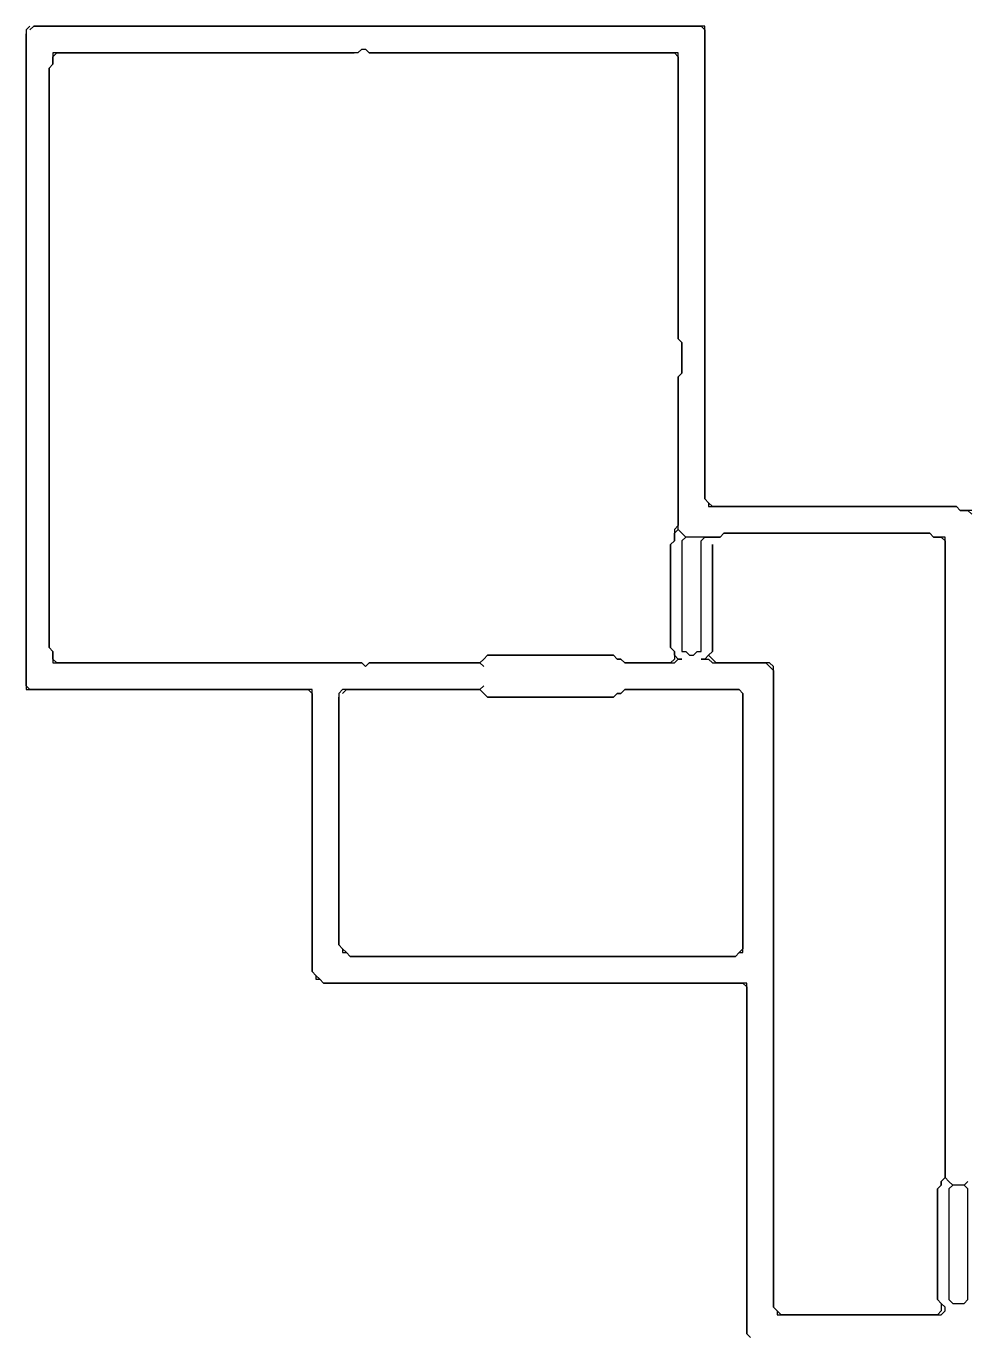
# Model space of a CAD drawing. Header units: metres. Extents: x 39 to 1548, y -1178 to -131.
# Drawn here: x 200 to 447.5, y -474.3 to -131 of the extents above; entities that cross this region are included whole.
import ezdxf

# ---------------------------------------------------------------- set-up
doc = ezdxf.new("R2010")
doc.units = ezdxf.units.M

msp = doc.modelspace()

# ---------------------------------------------------------------- linework, layer by layer
for points in [[(201, -131), (200, -132), (200, -133), (200, -134), (200, -135), (200, -136), (200, -137), (200, -138), (200, -139), (200, -140), (200, -141), (200, -142), (200, -143), (200, -144), (200, -145), (200, -146), (200, -147), (200, -148), (200, -149), (200, -150), (200, -151), (200, -152), (200, -153), (200, -154), (200, -155), (200, -156), (200, -157), (200, -158), (200, -159), (200, -160), (200, -161), (200, -162), (200, -163), (200, -164), (200, -165), (200, -166), (200, -167), (200, -168), (200, -169), (200, -170), (200, -171), (200, -172), (200, -173), (200, -174), (200, -175), (200, -176), (200, -177), (200, -178), (200, -179), (200, -180), (200, -181), (200, -182), (200, -183), (200, -184), (200, -185), (200, -186), (200, -187), (200, -188), (200, -189), (200, -190), (200, -191), (200, -192), (200, -193), (200, -194), (200, -195), (200, -196), (200, -197), (200, -198), (200, -199), (200, -200), (200, -201), (200, -202), (200, -203), (200, -204), (200, -205), (200, -206), (200, -207), (200, -208), (200, -209), (200, -210), (200, -211), (200, -212), (200, -213), (200, -214), (200, -215), (200, -216), (200, -217), (200, -218), (200, -219), (200, -220), (200, -221), (200, -222), (200, -223), (200, -224), (200, -225), (200, -226), (200, -227), (200, -228), (200, -229), (200, -230), (200, -231), (200, -232), (200, -233), (200, -234), (200, -235), (200, -236), (200, -237), (200, -238), (200, -239), (200, -240), (200, -241), (200, -242), (200, -243), (200, -244), (200, -245), (200, -246), (200, -247), (200, -248), (200, -249), (200, -250), (200, -251), (200, -252), (200, -253), (200, -254), (200, -255), (200, -256), (200, -257), (200, -258), (200, -259), (200, -260), (200, -261), (200, -262), (200, -263), (200, -264), (200, -265), (200, -266), (200, -267), (200, -268), (200, -269), (200, -270), (200, -271), (200, -272), (200, -273), (200, -274), (200, -275), (200, -276), (200, -277), (200, -278), (200, -279), (200, -280), (200, -281), (200, -282), (200, -283), (200, -284), (200, -285), (200, -286), (200, -287), (200, -288), (200, -289), (200, -290), (200, -291), (200, -292), (200, -293), (200, -294), (200, -295), (200, -296), (200, -297), (200, -298), (200, -299), (200, -300), (200, -301), (200, -302), (200, -303), (200, -304), (200, -305), (201, -305), (202, -305), (203, -305), (204, -305), (205, -305), (206, -305), (207, -305), (208, -305), (209, -305), (210, -305), (211, -305), (212, -305), (213, -305), (214, -305), (215, -305), (216, -305), (217, -305), (218, -305), (219, -305), (220, -305), (221, -305), (222, -305), (223, -305), (224, -305), (225, -305), (226, -305), (227, -305), (228, -305), (229, -305), (230, -305), (231, -305), (232, -305), (233, -305), (234, -305), (235, -305), (236, -305), (237, -305), (238, -305), (239, -305), (240, -305), (241, -305), (242, -305), (243, -305), (244, -305), (245, -305), (246, -305), (247, -305), (248, -305), (249, -305), (250, -305), (251, -305), (252, -305), (253, -305), (254, -305), (255, -305), (256, -305), (257, -305), (258, -305), (259, -305), (260, -305), (261, -305), (262, -305), (263, -305), (264, -305), (265, -305), (266, -305), (267, -305), (268, -305), (269, -305), (270, -305), (271, -305), (272, -305), (273, -305), (274, -305), (275, -306), (275, -307), (275, -308), (275, -309), (275, -310), (275, -311), (275, -312), (275, -313), (275, -314), (275, -315), (275, -316), (275, -317), (275, -318), (275, -319), (275, -320), (275, -321), (275, -322), (275, -323), (275, -324), (275, -325), (275, -326), (275, -327), (275, -328), (275, -329), (275, -330), (275, -331), (275, -332), (275, -333), (275, -334), (275, -335), (275, -336), (275, -337), (275, -338), (275, -339), (275, -340), (275, -341), (275, -342), (275, -343), (275, -344), (275, -345), (275, -346), (275, -347), (275, -348), (275, -349), (275, -350), (275, -351), (275, -352), (275, -353), (275, -354), (275, -355), (275, -356), (275, -357), (275, -358), (275, -359), (275, -360), (275, -361), (275, -362), (275, -363), (275, -364), (275, -365), (275, -366), (275, -367), (275, -368), (275, -369), (275, -370), (275, -371), (275, -372), (275, -373), (275, -374), (275, -375), (275, -376), (275, -377), (275, -378), (275, -379), (276, -380), (276, -381), (277, -381), (278, -382), (279, -382), (280, -382), (281, -382), (282, -382), (283, -382), (284, -382), (285, -382), (286, -382), (287, -382), (288, -382), (289, -382), (290, -382), (291, -382), (292, -382), (293, -382), (294, -382), (295, -382), (296, -382), (297, -382), (298, -382), (299, -382), (300, -382), (301, -382), (302, -382), (303, -382), (304, -382), (305, -382), (306, -382), (307, -382), (308, -382), (309, -382), (310, -382), (311, -382), (312, -382), (313, -382), (314, -382), (315, -382), (316, -382), (317, -382), (318, -382), (319, -382), (320, -382), (321, -382), (322, -382), (323, -382), (324, -382), (325, -382), (326, -382), (327, -382), (328, -382), (329, -382), (330, -382), (331, -382), (332, -382), (333, -382), (334, -382), (335, -382), (336, -382), (337, -382), (338, -382), (339, -382), (340, -382), (341, -382), (342, -382), (343, -382), (344, -382), (345, -382), (346, -382), (347, -382), (348, -382), (349, -382), (350, -382), (351, -382), (352, -382), (353, -382), (354, -382), (355, -382), (356, -382), (357, -382), (358, -382), (359, -382), (360, -382), (361, -382), (362, -382), (363, -382), (364, -382), (365, -382), (366, -382), (367, -382), (368, -382), (369, -382), (370, -382), (371, -382), (372, -382), (373, -382), (374, -382), (375, -382), (376, -382), (377, -382), (378, -382), (379, -382), (380, -382), (381, -382), (382, -382), (383, -382), (384, -382), (385, -382), (386, -382), (387, -382), (388, -382), (389, -383), (389, -384), (389, -385), (389, -386), (389, -387), (389, -388), (389, -389), (389, -390), (389, -391), (389, -392), (389, -393), (389, -394), (389, -395), (389, -396), (389, -397), (389, -398), (389, -399), (389, -400), (389, -401), (389, -402), (389, -403), (389, -404), (389, -405), (389, -406), (389, -407), (389, -408), (389, -409), (389, -410), (389, -411), (389, -412), (389, -413), (389, -414), (389, -415), (389, -416), (389, -417), (389, -418), (389, -419), (389, -420), (389, -421), (389, -422), (389, -423), (389, -424), (389, -425), (389, -426), (389, -427), (389, -428), (389, -429), (389, -430), (389, -431), (389, -432), (389, -433), (389, -434), (389, -435), (389, -436), (389, -437), (389, -438), (389, -439), (389, -440), (389, -441), (389, -442), (389, -443), (389, -444), (389, -445), (389, -446), (389, -447), (389, -448), (389, -449), (389, -450), (389, -451), (389, -452), (389, -453), (389, -454), (389, -455), (389, -456), (389, -457), (389, -458), (389, -459), (389, -460), (389, -461), (389, -462), (389, -463), (389, -464), (389, -465), (389, -466), (389, -467), (389, -468), (389, -469), (389, -470), (389, -471), (389, -472), (389, -473), (389, -474), (390, -475)], [(390, -475), (389, -474), (389, -473), (389, -472), (389, -471), (389, -470), (389, -469), (389, -468), (389, -467), (389, -466), (389, -465), (389, -464), (389, -463), (389, -462), (389, -461), (389, -460), (389, -459), (389, -458), (389, -457), (389, -456), (389, -455), (389, -454), (389, -453), (389, -452), (389, -451), (389, -450), (389, -449), (389, -448), (389, -447), (389, -446), (389, -445), (389, -444), (389, -443), (389, -442), (389, -441), (389, -440), (389, -439), (389, -438), (389, -437), (389, -436), (389, -435), (389, -434), (389, -433), (389, -432), (389, -431), (389, -430), (389, -429), (389, -428), (389, -427), (389, -426), (389, -425), (389, -424), (389, -423), (389, -422), (389, -421), (389, -420), (389, -419), (389, -418), (389, -417), (389, -416), (389, -415), (389, -414), (389, -413), (389, -412), (389, -411), (389, -410), (389, -409), (389, -408), (389, -407), (389, -406), (389, -405), (389, -404), (389, -403), (389, -402), (389, -401), (389, -400), (389, -399), (389, -398), (389, -397), (389, -396), (389, -395), (389, -394), (389, -393), (389, -392), (389, -391), (389, -390), (389, -389), (389, -388), (389, -387), (389, -386), (389, -385), (389, -384), (389, -383), (389, -382), (388, -382), (387, -382), (386, -382), (385, -382), (384, -382), (383, -382), (382, -382), (381, -382), (380, -382), (379, -382), (378, -382), (377, -382), (376, -382), (375, -382), (374, -382), (373, -382), (372, -382), (371, -382), (370, -382), (369, -382), (368, -382), (367, -382), (366, -382), (365, -382), (364, -382), (363, -382), (362, -382), (361, -382), (360, -382), (359, -382), (358, -382), (357, -382), (356, -382), (355, -382), (354, -382), (353, -382), (352, -382), (351, -382), (350, -382), (349, -382), (348, -382), (347, -382), (346, -382), (345, -382), (344, -382), (343, -382), (342, -382), (341, -382), (340, -382), (339, -382), (338, -382), (337, -382), (336, -382), (335, -382), (334, -382), (333, -382), (332, -382), (331, -382), (330, -382), (329, -382), (328, -382), (327, -382), (326, -382), (325, -382), (324, -382), (323, -382), (322, -382), (321, -382), (320, -382), (319, -382), (318, -382), (317, -382), (316, -382), (315, -382), (314, -382), (313, -382), (312, -382), (311, -382), (310, -382), (309, -382), (308, -382), (307, -382), (306, -382), (305, -382), (304, -382), (303, -382), (302, -382), (301, -382), (300, -382), (299, -382), (298, -382), (297, -382), (296, -382), (295, -382), (294, -382), (293, -382), (292, -382), (291, -382), (290, -382), (289, -382), (288, -382), (287, -382), (286, -382), (285, -382), (284, -382), (283, -382), (282, -382), (281, -382), (280, -382), (279, -382), (278, -382), (277, -381), (276, -380), (275, -379), (275, -378), (275, -377), (275, -376), (275, -375), (275, -374), (275, -373), (275, -372), (275, -371), (275, -370), (275, -369), (275, -368), (275, -367), (275, -366), (275, -365), (275, -364), (275, -363), (275, -362), (275, -361), (275, -360), (275, -359), (275, -358), (275, -357), (275, -356), (275, -355), (275, -354), (275, -353), (275, -352), (275, -351), (275, -350), (275, -349), (275, -348), (275, -347), (275, -346), (275, -345), (275, -344), (275, -343), (275, -342), (275, -341), (275, -340), (275, -339), (275, -338), (275, -337), (275, -336), (275, -335), (275, -334), (275, -333), (275, -332), (275, -331), (275, -330), (275, -329), (275, -328), (275, -327), (275, -326), (275, -325), (275, -324), (275, -323), (275, -322), (275, -321), (275, -320), (275, -319), (275, -318), (275, -317), (275, -316), (275, -315), (275, -314), (275, -313), (275, -312), (275, -311), (275, -310), (275, -309), (275, -308), (275, -307), (275, -306), (275, -305), (274, -305), (273, -305), (272, -305), (271, -305), (270, -305), (269, -305), (268, -305), (267, -305), (266, -305), (265, -305), (264, -305), (263, -305), (262, -305), (261, -305), (260, -305), (259, -305), (258, -305), (257, -305), (256, -305), (255, -305), (254, -305), (253, -305), (252, -305), (251, -305), (250, -305), (249, -305), (248, -305), (247, -305), (246, -305), (245, -305), (244, -305), (243, -305), (242, -305), (241, -305), (240, -305), (239, -305), (238, -305), (237, -305), (236, -305), (235, -305), (234, -305), (233, -305), (232, -305), (231, -305), (230, -305), (229, -305), (228, -305), (227, -305), (226, -305), (225, -305), (224, -305), (223, -305), (222, -305), (221, -305), (220, -305), (219, -305), (218, -305), (217, -305), (216, -305), (215, -305), (214, -305), (213, -305), (212, -305), (211, -305), (210, -305), (209, -305), (208, -305), (207, -305), (206, -305), (205, -305), (204, -305), (203, -305), (202, -305), (201, -305), (200, -304), (200, -303), (200, -302), (200, -301), (200, -300), (200, -299), (200, -298), (200, -297), (200, -296), (200, -295), (200, -294), (200, -293), (200, -292), (200, -291), (200, -290), (200, -289), (200, -288), (200, -287), (200, -286), (200, -285), (200, -284), (200, -283), (200, -282), (200, -281), (200, -280), (200, -279), (200, -278), (200, -277), (200, -276), (200, -275), (200, -274), (200, -273), (200, -272), (200, -271), (200, -270), (200, -269), (200, -268), (200, -267), (200, -266), (200, -265), (200, -264), (200, -263), (200, -262), (200, -261), (200, -260), (200, -259), (200, -258), (200, -257), (200, -256), (200, -255), (200, -254), (200, -253), (200, -252), (200, -251), (200, -250), (200, -249), (200, -248), (200, -247), (200, -246), (200, -245), (200, -244), (200, -243), (200, -242), (200, -241), (200, -240), (200, -239), (200, -238), (200, -237), (200, -236), (200, -235), (200, -234), (200, -233), (200, -232), (200, -231), (200, -230), (200, -229), (200, -228), (200, -227), (200, -226), (200, -225), (200, -224), (200, -223), (200, -222), (200, -221), (200, -220), (200, -219), (200, -218), (200, -217), (200, -216), (200, -215), (200, -214), (200, -213), (200, -212), (200, -211), (200, -210), (200, -209), (200, -208), (200, -207), (200, -206), (200, -205), (200, -204), (200, -203), (200, -202), (200, -201), (200, -200), (200, -199), (200, -198), (200, -197), (200, -196), (200, -195), (200, -194), (200, -193), (200, -192), (200, -191), (200, -190), (200, -189), (200, -188), (200, -187), (200, -186), (200, -185), (200, -184), (200, -183), (200, -182), (200, -181), (200, -180), (200, -179), (200, -178), (200, -177), (200, -176), (200, -175), (200, -174), (200, -173), (200, -172), (200, -171), (200, -170), (200, -169), (200, -168), (200, -167), (200, -166), (200, -165), (200, -164), (200, -163), (200, -162), (200, -161), (200, -160), (200, -159), (200, -158), (200, -157), (200, -156), (200, -155), (200, -154), (200, -153), (200, -152), (200, -151), (200, -150), (200, -149), (200, -148), (200, -147), (200, -146), (200, -145), (200, -144), (200, -143), (200, -142), (200, -141), (200, -140), (200, -139), (200, -138), (200, -137), (200, -136), (200, -135), (200, -134), (200, -133)], [(201, -132), (202, -131), (203, -131), (204, -131), (205, -131), (206, -131), (207, -131), (208, -131), (209, -131), (210, -131), (211, -131), (212, -131), (213, -131), (214, -131), (215, -131), (216, -131), (217, -131), (218, -131), (219, -131), (220, -131), (221, -131), (222, -131), (223, -131), (224, -131), (225, -131), (226, -131), (227, -131), (228, -131), (229, -131), (230, -131), (231, -131), (232, -131), (233, -131), (234, -131), (235, -131), (236, -131), (237, -131), (238, -131), (239, -131), (240, -131), (241, -131), (242, -131), (243, -131), (244, -131), (245, -131), (246, -131), (247, -131), (248, -131), (249, -131), (250, -131), (251, -131), (252, -131), (253, -131), (254, -131), (255, -131), (256, -131), (257, -131), (258, -131), (259, -131), (260, -131), (261, -131), (262, -131), (263, -131), (264, -131), (265, -131), (266, -131), (267, -131), (268, -131), (269, -131), (270, -131), (271, -131), (272, -131), (273, -131), (274, -131), (275, -131), (276, -131), (277, -131), (278, -131), (279, -131), (280, -131), (281, -131), (282, -131), (283, -131), (284, -131), (285, -131), (286, -131), (287, -131), (288, -131), (289, -131), (290, -131), (291, -131), (292, -131), (293, -131), (294, -131), (295, -131), (296, -131), (297, -131), (298, -131), (299, -131), (300, -131), (301, -131), (302, -131), (303, -131), (304, -131), (305, -131), (306, -131), (307, -131), (308, -131), (309, -131), (310, -131), (311, -131), (312, -131), (313, -131), (314, -131), (315, -131), (316, -131), (317, -131), (318, -131), (319, -131), (320, -131), (321, -131), (322, -131), (323, -131), (324, -131), (325, -131), (326, -131), (327, -131), (328, -131), (329, -131), (330, -131), (331, -131), (332, -131), (333, -131), (334, -131), (335, -131), (336, -131), (337, -131), (338, -131), (339, -131), (340, -131), (341, -131), (342, -131), (343, -131), (344, -131), (345, -131), (346, -131), (347, -131), (348, -131), (349, -131), (350, -131), (351, -131), (352, -131), (353, -131), (354, -131), (355, -131), (356, -131), (357, -131), (358, -131), (359, -131), (360, -131), (361, -131), (362, -131), (363, -131), (364, -131), (365, -131), (366, -131), (367, -131), (368, -131), (369, -131), (370, -131), (371, -131), (372, -131), (373, -131), (374, -131), (375, -131), (376, -131), (377, -131), (378, -132), (378, -133), (378, -134), (378, -135), (378, -136), (378, -137), (378, -138), (378, -139), (378, -140), (378, -141), (378, -142), (378, -143), (378, -144), (378, -145), (378, -146), (378, -147), (378, -148), (378, -149), (378, -150), (378, -151), (378, -152), (378, -153), (378, -154), (378, -155), (378, -156), (378, -157), (378, -158), (378, -159), (378, -160), (378, -161), (378, -162), (378, -163), (378, -164), (378, -165), (378, -166), (378, -167), (378, -168), (378, -169), (378, -170), (378, -171), (378, -172), (378, -173), (378, -174), (378, -175), (378, -176), (378, -177), (378, -178), (378, -179), (378, -180), (378, -181), (378, -182), (378, -183), (378, -184), (378, -185), (378, -186), (378, -187), (378, -188), (378, -189), (378, -190), (378, -191), (378, -192), (378, -193), (378, -194), (378, -195), (378, -196), (378, -197), (378, -198), (378, -199), (378, -200), (378, -201), (378, -202), (378, -203), (378, -204), (378, -205), (378, -206), (378, -207), (378, -208), (378, -209), (378, -210), (378, -211), (378, -212), (378, -213), (378, -214), (378, -215), (378, -216), (378, -217), (378, -218), (378, -219), (378, -220), (378, -221), (378, -222), (378, -223), (378, -224), (378, -225), (378, -226), (378, -227), (378, -228), (378, -229), (378, -230), (378, -231), (378, -232), (378, -233), (378, -234), (378, -235), (378, -236), (378, -237), (378, -238), (378, -239), (378, -240), (378, -241), (378, -242), (378, -243), (378, -244), (378, -245), (378, -246), (378, -247), (378, -248), (378, -249), (378, -250), (378, -251), (378, -252), (378, -253), (378, -254), (378, -255), (379, -256), (379, -257), (380, -257), (381, -257), (382, -257), (383, -257), (384, -257), (385, -257), (386, -257), (387, -257), (388, -257), (389, -257), (390, -257), (391, -257), (392, -257), (393, -257), (394, -257), (395, -257), (396, -257), (397, -257), (398, -257), (399, -257), (400, -257), (401, -257), (402, -257), (403, -257), (404, -257), (405, -257), (406, -257), (407, -257), (408, -257), (409, -257), (410, -257), (411, -257), (412, -257), (413, -257), (414, -257), (415, -257), (416, -257), (417, -257), (418, -257), (419, -257), (420, -257), (421, -257), (422, -257), (423, -257), (424, -257), (425, -257), (426, -257), (427, -257), (428, -257), (429, -257), (430, -257), (431, -257), (432, -257), (433, -257), (434, -257), (435, -257), (436, -257), (437, -257), (438, -257), (439, -257), (440, -257), (441, -257), (442, -257), (443, -257), (444, -257), (445, -258), (446, -258), (447, -258), (448, -259)], [(448, -258), (447, -258), (446, -258), (445, -258), (444, -257), (443, -257), (442, -257), (441, -257), (440, -257), (439, -257), (438, -257), (437, -257), (436, -257), (435, -257), (434, -257), (433, -257), (432, -257), (431, -257), (430, -257), (429, -257), (428, -257), (427, -257), (426, -257), (425, -257), (424, -257), (423, -257), (422, -257), (421, -257), (420, -257), (419, -257), (418, -257), (417, -257), (416, -257), (415, -257), (414, -257), (413, -257), (412, -257), (411, -257), (410, -257), (409, -257), (408, -257), (407, -257), (406, -257), (405, -257), (404, -257), (403, -257), (402, -257), (401, -257), (400, -257), (399, -257), (398, -257), (397, -257), (396, -257), (395, -257), (394, -257), (393, -257), (392, -257), (391, -257), (390, -257), (389, -257), (388, -257), (387, -257), (386, -257), (385, -257), (384, -257), (383, -257), (382, -257), (381, -257), (380, -257), (379, -256), (378, -255), (378, -254), (378, -253), (378, -252), (378, -251), (378, -250), (378, -249), (378, -248), (378, -247), (378, -246), (378, -245), (378, -244), (378, -243), (378, -242), (378, -241), (378, -240), (378, -239), (378, -238), (378, -237), (378, -236), (378, -235), (378, -234), (378, -233), (378, -232), (378, -231), (378, -230), (378, -229), (378, -228), (378, -227), (378, -226), (378, -225), (378, -224), (378, -223), (378, -222), (378, -221), (378, -220), (378, -219), (378, -218), (378, -217), (378, -216), (378, -215), (378, -214), (378, -213), (378, -212), (378, -211), (378, -210), (378, -209), (378, -208), (378, -207), (378, -206), (378, -205), (378, -204), (378, -203), (378, -202), (378, -201), (378, -200), (378, -199), (378, -198), (378, -197), (378, -196), (378, -195), (378, -194), (378, -193), (378, -192), (378, -191), (378, -190), (378, -189), (378, -188), (378, -187), (378, -186), (378, -185), (378, -184), (378, -183), (378, -182), (378, -181), (378, -180), (378, -179), (378, -178), (378, -177), (378, -176), (378, -175), (378, -174), (378, -173), (378, -172), (378, -171), (378, -170), (378, -169), (378, -168), (378, -167), (378, -166), (378, -165), (378, -164), (378, -163), (378, -162), (378, -161), (378, -160), (378, -159), (378, -158), (378, -157), (378, -156), (378, -155), (378, -154), (378, -153), (378, -152), (378, -151), (378, -150), (378, -149), (378, -148), (378, -147), (378, -146), (378, -145), (378, -144), (378, -143), (378, -142), (378, -141), (378, -140), (378, -139), (378, -138), (378, -137), (378, -136), (378, -135), (378, -134), (378, -133), (378, -132), (378, -131), (377, -131), (376, -131), (375, -131), (374, -131), (373, -131), (372, -131), (371, -131), (370, -131), (369, -131), (368, -131), (367, -131), (366, -131), (365, -131), (364, -131), (363, -131), (362, -131), (361, -131), (360, -131), (359, -131), (358, -131), (357, -131), (356, -131), (355, -131), (354, -131), (353, -131), (352, -131), (351, -131), (350, -131), (349, -131), (348, -131), (347, -131), (346, -131), (345, -131), (344, -131), (343, -131), (342, -131), (341, -131), (340, -131), (339, -131), (338, -131), (337, -131), (336, -131), (335, -131), (334, -131), (333, -131), (332, -131), (331, -131), (330, -131), (329, -131), (328, -131), (327, -131), (326, -131), (325, -131), (324, -131), (323, -131), (322, -131), (321, -131), (320, -131), (319, -131), (318, -131), (317, -131), (316, -131), (315, -131), (314, -131), (313, -131), (312, -131), (311, -131), (310, -131), (309, -131), (308, -131), (307, -131), (306, -131), (305, -131), (304, -131), (303, -131), (302, -131), (301, -131), (300, -131), (299, -131), (298, -131), (297, -131), (296, -131), (295, -131), (294, -131), (293, -131), (292, -131), (291, -131), (290, -131), (289, -131), (288, -131), (287, -131), (286, -131), (285, -131), (284, -131), (283, -131), (282, -131), (281, -131), (280, -131), (279, -131), (278, -131), (277, -131), (276, -131), (275, -131), (274, -131), (273, -131), (272, -131), (271, -131), (270, -131), (269, -131), (268, -131), (267, -131), (266, -131), (265, -131), (264, -131), (263, -131), (262, -131), (261, -131), (260, -131), (259, -131), (258, -131), (257, -131), (256, -131), (255, -131), (254, -131), (253, -131), (252, -131), (251, -131), (250, -131), (249, -131), (248, -131), (247, -131), (246, -131), (245, -131), (244, -131), (243, -131), (242, -131), (241, -131), (240, -131), (239, -131), (238, -131), (237, -131), (236, -131), (235, -131), (234, -131), (233, -131), (232, -131), (231, -131), (230, -131), (229, -131), (228, -131), (227, -131), (226, -131), (225, -131), (224, -131), (223, -131), (222, -131), (221, -131), (220, -131), (219, -131), (218, -131), (217, -131), (216, -131), (215, -131), (214, -131), (213, -131), (212, -131), (211, -131), (210, -131), (209, -131), (208, -131), (207, -131), (206, -131), (205, -131), (204, -131), (203, -131), (202, -131)], [(287, -138), (288, -137), (289, -137), (290, -138), (291, -138), (292, -138), (293, -138), (294, -138), (295, -138), (296, -138), (297, -138), (298, -138), (299, -138), (300, -138), (301, -138), (302, -138), (303, -138), (304, -138), (305, -138), (306, -138), (307, -138), (308, -138), (309, -138), (310, -138), (311, -138), (312, -138), (313, -138), (314, -138), (315, -138), (316, -138), (317, -138), (318, -138), (319, -138), (320, -138), (321, -138), (322, -138), (323, -138), (324, -138), (325, -138), (326, -138), (327, -138), (328, -138), (329, -138), (330, -138), (331, -138), (332, -138), (333, -138), (334, -138), (335, -138), (336, -138), (337, -138), (338, -138), (339, -138), (340, -138), (341, -138), (342, -138), (343, -138), (344, -138), (345, -138), (346, -138), (347, -138), (348, -138), (349, -138), (350, -138), (351, -138), (352, -138), (353, -138), (354, -138), (355, -138), (356, -138), (357, -138), (358, -138), (359, -138), (360, -138), (361, -138), (362, -138), (363, -138), (364, -138), (365, -138), (366, -138), (367, -138), (368, -138), (369, -138), (370, -138), (371, -139), (371, -140), (371, -141), (371, -142), (371, -143), (371, -144), (371, -145), (371, -146), (371, -147), (371, -148), (371, -149), (371, -150), (371, -151), (371, -152), (371, -153), (371, -154), (371, -155), (371, -156), (371, -157), (371, -158), (371, -159), (371, -160), (371, -161), (371, -162), (371, -163), (371, -164), (371, -165), (371, -166), (371, -167), (371, -168), (371, -169), (371, -170), (371, -171), (371, -172), (371, -173), (371, -174), (371, -175), (371, -176), (371, -177), (371, -178), (371, -179), (371, -180), (371, -181), (371, -182), (371, -183), (371, -184), (371, -185), (371, -186), (371, -187), (371, -188), (371, -189), (371, -190), (371, -191), (371, -192), (371, -193), (371, -194), (371, -195), (371, -196), (371, -197), (371, -198), (371, -199), (371, -200), (371, -201), (371, -202), (371, -203), (371, -204), (371, -205), (371, -206), (371, -207), (371, -208), (371, -209), (371, -210), (371, -211), (371, -212), (371, -213), (372, -214), (372, -215), (372, -216), (372, -217), (372, -218), (372, -219), (372, -220), (372, -221), (372, -222), (371, -223), (371, -224), (371, -225), (371, -226), (371, -227), (371, -228), (371, -229), (371, -230), (371, -231), (371, -232), (371, -233), (371, -234), (371, -235), (371, -236), (371, -237), (371, -238), (371, -239), (371, -240), (371, -241), (371, -242), (371, -243), (371, -244), (371, -245), (371, -246), (371, -247), (371, -248), (371, -249), (371, -250), (371, -251), (371, -252), (371, -253), (371, -254), (371, -255), (371, -256), (371, -257), (371, -258), (371, -259), (371, -260), (371, -261), (371, -262), (370, -263), (370, -264), (370, -265), (370, -266), (369, -267), (369, -268), (369, -269), (369, -270), (369, -271), (369, -272), (369, -273), (369, -274), (369, -275), (369, -276), (369, -277), (369, -278), (369, -279), (369, -280), (369, -281), (369, -282), (369, -283), (369, -284), (369, -285), (369, -286), (369, -287), (369, -288), (369, -289), (369, -290), (369, -291), (369, -292), (369, -293), (369, -294), (370, -295), (370, -296), (370, -297), (369, -298), (368, -298), (367, -298), (366, -298), (365, -298), (364, -298), (363, -298), (362, -298), (361, -298), (360, -298), (359, -298), (358, -298), (357, -298), (356, -297), (355, -297), (354, -296), (353, -296), (352, -296), (351, -296), (350, -296), (349, -296), (348, -296), (347, -296), (346, -296), (345, -296), (344, -296), (343, -296), (342, -296), (341, -296), (340, -296), (339, -296), (338, -296), (337, -296), (336, -296), (335, -296), (334, -296), (333, -296), (332, -296), (331, -296), (330, -296), (329, -296), (328, -296), (327, -296), (326, -296), (325, -296), (324, -296), (323, -296), (322, -296), (321, -296), (320, -297), (319, -298), (318, -298), (317, -298), (316, -298), (315, -298), (314, -298), (313, -298), (312, -298), (311, -298), (310, -298), (309, -298), (308, -298), (307, -298), (306, -298), (305, -298), (304, -298), (303, -298), (302, -298), (301, -298), (300, -298), (299, -298), (298, -298), (297, -298), (296, -298), (295, -298), (294, -298), (293, -298), (292, -298), (291, -298), (290, -298), (289, -299), (288, -298), (287, -298), (286, -298), (285, -298), (284, -298), (283, -298), (282, -298), (281, -298), (280, -298), (279, -298), (278, -298), (277, -298), (276, -298), (275, -298), (274, -298), (273, -298), (272, -298), (271, -298), (270, -298), (269, -298), (268, -298), (267, -298), (266, -298), (265, -298), (264, -298), (263, -298), (262, -298), (261, -298), (260, -298), (259, -298), (258, -298), (257, -298), (256, -298), (255, -298), (254, -298), (253, -298), (252, -298), (251, -298), (250, -298), (249, -298), (248, -298), (247, -298), (246, -298), (245, -298), (244, -298), (243, -298), (242, -298), (241, -298), (240, -298), (239, -298), (238, -298), (237, -298), (236, -298), (235, -298), (234, -298), (233, -298), (232, -298), (231, -298), (230, -298), (229, -298), (228, -298), (227, -298), (226, -298), (225, -298), (224, -298), (223, -298), (222, -298), (221, -298), (220, -298), (219, -298), (218, -298), (217, -298), (216, -298), (215, -298), (214, -298), (213, -298), (212, -298), (211, -298), (210, -298), (209, -298), (208, -298), (207, -297), (207, -296), (207, -295), (206, -294), (206, -293), (206, -292), (206, -291), (206, -290), (206, -289), (206, -288), (206, -287), (206, -286), (206, -285), (206, -284), (206, -283), (206, -282), (206, -281), (206, -280), (206, -279), (206, -278), (206, -277), (206, -276), (206, -275), (206, -274), (206, -273), (206, -272), (206, -271), (206, -270), (206, -269), (206, -268), (206, -267), (206, -266), (206, -265), (206, -264), (206, -263), (206, -262), (206, -261), (206, -260), (206, -259), (206, -258), (206, -257), (206, -256), (206, -255), (206, -254), (206, -253), (206, -252), (206, -251), (206, -250), (206, -249), (206, -248), (206, -247), (206, -246), (206, -245), (206, -244), (206, -243), (206, -242), (206, -241), (206, -240), (206, -239), (206, -238), (206, -237), (206, -236), (206, -235), (206, -234), (206, -233), (206, -232), (206, -231), (206, -230), (206, -229), (206, -228), (206, -227), (206, -226), (206, -225), (206, -224), (206, -223), (206, -222), (206, -221), (206, -220), (206, -219), (206, -218), (206, -217), (206, -216), (206, -215), (206, -214), (206, -213), (206, -212), (206, -211), (206, -210), (206, -209), (206, -208), (206, -207), (206, -206), (206, -205), (206, -204), (206, -203), (206, -202), (206, -201), (206, -200), (206, -199), (206, -198), (206, -197), (206, -196), (206, -195), (206, -194), (206, -193), (206, -192), (206, -191), (206, -190), (206, -189), (206, -188), (206, -187), (206, -186), (206, -185), (206, -184), (206, -183), (206, -182), (206, -181), (206, -180), (206, -179), (206, -178), (206, -177), (206, -176), (206, -175), (206, -174), (206, -173), (206, -172), (206, -171), (206, -170), (206, -169), (206, -168), (206, -167), (206, -166), (206, -165), (206, -164), (206, -163), (206, -162), (206, -161), (206, -160), (206, -159), (206, -158), (206, -157), (206, -156), (206, -155), (206, -154), (206, -153), (206, -152), (206, -151), (206, -150), (206, -149), (206, -148), (206, -147), (206, -146), (206, -145), (206, -144), (206, -143), (206, -142), (207, -141), (207, -140), (207, -139), (208, -138), (209, -138), (210, -138), (211, -138), (212, -138), (213, -138), (214, -138), (215, -138), (216, -138), (217, -138), (218, -138), (219, -138), (220, -138), (221, -138), (222, -138), (223, -138), (224, -138), (225, -138), (226, -138), (227, -138), (228, -138), (229, -138), (230, -138), (231, -138), (232, -138), (233, -138), (234, -138), (235, -138), (236, -138), (237, -138), (238, -138), (239, -138), (240, -138), (241, -138), (242, -138), (243, -138), (244, -138), (245, -138), (246, -138), (247, -138), (248, -138), (249, -138), (250, -138), (251, -138), (252, -138), (253, -138), (254, -138), (255, -138), (256, -138), (257, -138), (258, -138), (259, -138), (260, -138), (261, -138), (262, -138), (263, -138), (264, -138), (265, -138), (266, -138), (267, -138), (268, -138), (269, -138), (270, -138), (271, -138), (272, -138), (273, -138), (274, -138), (275, -138), (276, -138), (277, -138), (278, -138), (279, -138), (280, -138), (281, -138), (282, -138), (283, -138), (284, -138), (285, -138), (286, -138)], [(288, -137), (287, -138), (286, -138), (285, -138), (284, -138), (283, -138), (282, -138), (281, -138), (280, -138), (279, -138), (278, -138), (277, -138), (276, -138), (275, -138), (274, -138), (273, -138), (272, -138), (271, -138), (270, -138), (269, -138), (268, -138), (267, -138), (266, -138), (265, -138), (264, -138), (263, -138), (262, -138), (261, -138), (260, -138), (259, -138), (258, -138), (257, -138), (256, -138), (255, -138), (254, -138), (253, -138), (252, -138), (251, -138), (250, -138), (249, -138), (248, -138), (247, -138), (246, -138), (245, -138), (244, -138), (243, -138), (242, -138), (241, -138), (240, -138), (239, -138), (238, -138), (237, -138), (236, -138), (235, -138), (234, -138), (233, -138), (232, -138), (231, -138), (230, -138), (229, -138), (228, -138), (227, -138), (226, -138), (225, -138), (224, -138), (223, -138), (222, -138), (221, -138), (220, -138), (219, -138), (218, -138), (217, -138), (216, -138), (215, -138), (214, -138), (213, -138), (212, -138), (211, -138), (210, -138), (209, -138), (208, -138), (207, -138), (207, -139), (207, -140), (207, -141), (206, -142), (206, -143), (206, -144), (206, -145), (206, -146), (206, -147), (206, -148), (206, -149), (206, -150), (206, -151), (206, -152), (206, -153), (206, -154), (206, -155), (206, -156), (206, -157), (206, -158), (206, -159), (206, -160), (206, -161), (206, -162), (206, -163), (206, -164), (206, -165), (206, -166), (206, -167), (206, -168), (206, -169), (206, -170), (206, -171), (206, -172), (206, -173), (206, -174), (206, -175), (206, -176), (206, -177), (206, -178), (206, -179), (206, -180), (206, -181), (206, -182), (206, -183), (206, -184), (206, -185), (206, -186), (206, -187), (206, -188), (206, -189), (206, -190), (206, -191), (206, -192), (206, -193), (206, -194), (206, -195), (206, -196), (206, -197), (206, -198), (206, -199), (206, -200), (206, -201), (206, -202), (206, -203), (206, -204), (206, -205), (206, -206), (206, -207), (206, -208), (206, -209), (206, -210), (206, -211), (206, -212), (206, -213), (206, -214), (206, -215), (206, -216), (206, -217), (206, -218), (206, -219), (206, -220), (206, -221), (206, -222), (206, -223), (206, -224), (206, -225), (206, -226), (206, -227), (206, -228), (206, -229), (206, -230), (206, -231), (206, -232), (206, -233), (206, -234), (206, -235), (206, -236), (206, -237), (206, -238), (206, -239), (206, -240), (206, -241), (206, -242), (206, -243), (206, -244), (206, -245), (206, -246), (206, -247), (206, -248), (206, -249), (206, -250), (206, -251), (206, -252), (206, -253), (206, -254), (206, -255), (206, -256), (206, -257), (206, -258), (206, -259), (206, -260), (206, -261), (206, -262), (206, -263), (206, -264), (206, -265), (206, -266), (206, -267), (206, -268), (206, -269), (206, -270), (206, -271), (206, -272), (206, -273), (206, -274), (206, -275), (206, -276), (206, -277), (206, -278), (206, -279), (206, -280), (206, -281), (206, -282), (206, -283), (206, -284), (206, -285), (206, -286), (206, -287), (206, -288), (206, -289), (206, -290), (206, -291), (206, -292), (206, -293), (206, -294), (207, -295), (207, -296), (207, -297), (207, -298), (208, -298), (209, -298), (210, -298), (211, -298), (212, -298), (213, -298), (214, -298), (215, -298), (216, -298), (217, -298), (218, -298), (219, -298), (220, -298), (221, -298), (222, -298), (223, -298), (224, -298), (225, -298), (226, -298), (227, -298), (228, -298), (229, -298), (230, -298), (231, -298), (232, -298), (233, -298), (234, -298), (235, -298), (236, -298), (237, -298), (238, -298), (239, -298), (240, -298), (241, -298), (242, -298), (243, -298), (244, -298), (245, -298), (246, -298), (247, -298), (248, -298), (249, -298), (250, -298), (251, -298), (252, -298), (253, -298), (254, -298), (255, -298), (256, -298), (257, -298), (258, -298), (259, -298), (260, -298), (261, -298), (262, -298), (263, -298), (264, -298), (265, -298), (266, -298), (267, -298), (268, -298), (269, -298), (270, -298), (271, -298), (272, -298), (273, -298), (274, -298), (275, -298), (276, -298), (277, -298), (278, -298), (279, -298), (280, -298), (281, -298), (282, -298), (283, -298), (284, -298), (285, -298), (286, -298), (287, -298), (288, -298), (289, -299), (290, -298), (291, -298), (292, -298), (293, -298), (294, -298), (295, -298), (296, -298), (297, -298), (298, -298), (299, -298), (300, -298), (301, -298), (302, -298), (303, -298), (304, -298), (305, -298), (306, -298), (307, -298), (308, -298), (309, -298), (310, -298), (311, -298), (312, -298), (313, -298), (314, -298), (315, -298), (316, -298), (317, -298), (318, -298), (319, -298), (320, -299), (319, -298), (320, -297), (321, -296), (322, -296), (323, -296), (324, -296), (325, -296), (326, -296), (327, -296), (328, -296), (329, -296), (330, -296), (331, -296), (332, -296), (333, -296), (334, -296), (335, -296), (336, -296), (337, -296), (338, -296), (339, -296), (340, -296), (341, -296), (342, -296), (343, -296), (344, -296), (345, -296), (346, -296), (347, -296), (348, -296), (349, -296), (350, -296), (351, -296), (352, -296), (353, -296), (354, -296), (355, -297), (356, -297), (357, -298), (358, -298), (359, -298), (360, -298), (361, -298), (362, -298), (363, -298), (364, -298), (365, -298), (366, -298), (367, -298), (368, -298), (369, -298), (370, -298), (371, -297), (372, -297), (371, -297), (370, -296), (370, -295), (369, -294), (369, -293), (369, -292), (369, -291), (369, -290), (369, -289), (369, -288), (369, -287), (369, -286), (369, -285), (369, -284), (369, -283), (369, -282), (369, -281), (369, -280), (369, -279), (369, -278), (369, -277), (369, -276), (369, -275), (369, -274), (369, -273), (369, -272), (369, -271), (369, -270), (369, -269), (369, -268), (369, -267), (370, -266), (370, -265), (370, -264), (371, -263), (372, -264), (373, -265), (372, -266), (372, -267), (372, -268), (372, -269), (372, -270), (372, -271), (372, -272), (372, -273), (372, -274), (372, -275), (372, -276), (372, -277), (372, -278), (372, -279), (372, -280), (372, -281), (372, -282), (372, -283), (372, -284), (372, -285), (372, -286), (372, -287), (372, -288), (372, -289), (372, -290), (372, -291), (372, -292), (372, -293), (372, -294), (372, -295), (373, -295), (374, -296), (375, -296), (376, -295), (377, -295), (377, -294), (377, -293), (377, -292), (377, -291), (377, -290), (377, -289), (377, -288), (377, -287), (377, -286), (377, -285), (377, -284), (377, -283), (377, -282), (377, -281), (377, -280), (377, -279), (377, -278), (377, -277), (377, -276), (377, -275), (377, -274), (377, -273), (377, -272), (377, -271), (377, -270), (377, -269), (377, -268), (377, -267), (377, -266), (378, -265), (379, -265), (380, -265), (381, -265), (382, -265), (383, -264), (384, -264), (385, -264), (386, -264), (387, -264), (388, -264), (389, -264), (390, -264), (391, -264), (392, -264), (393, -264), (394, -264), (395, -264), (396, -264), (397, -264), (398, -264), (399, -264), (400, -264), (401, -264), (402, -264), (403, -264), (404, -264), (405, -264), (406, -264), (407, -264), (408, -264), (409, -264), (410, -264), (411, -264), (412, -264), (413, -264), (414, -264), (415, -264), (416, -264), (417, -264), (418, -264), (419, -264), (420, -264), (421, -264), (422, -264), (423, -264), (424, -264), (425, -264), (426, -264), (427, -264), (428, -264), (429, -264), (430, -264), (431, -264), (432, -264), (433, -264), (434, -264), (435, -264), (436, -264), (437, -264), (438, -265), (439, -265), (440, -265), (441, -266), (441, -267), (441, -268), (441, -269), (441, -270), (441, -271), (441, -272), (441, -273), (441, -274), (441, -275), (441, -276), (441, -277), (441, -278), (441, -279), (441, -280), (441, -281), (441, -282), (441, -283), (441, -284), (441, -285), (441, -286), (441, -287), (441, -288), (441, -289), (441, -290), (441, -291), (441, -292), (441, -293), (441, -294), (441, -295), (441, -296), (441, -297), (441, -298), (441, -299), (441, -300), (441, -301), (441, -302), (441, -303), (441, -304), (441, -305), (441, -306), (441, -307), (441, -308), (441, -309), (441, -310), (441, -311), (441, -312), (441, -313), (441, -314), (441, -315), (441, -316), (441, -317), (441, -318), (441, -319), (441, -320), (441, -321), (441, -322), (441, -323), (441, -324), (441, -325), (441, -326), (441, -327), (441, -328), (441, -329), (441, -330), (441, -331), (441, -332), (441, -333), (441, -334), (441, -335), (441, -336), (441, -337), (441, -338), (441, -339), (441, -340), (441, -341), (441, -342), (441, -343), (441, -344), (441, -345), (441, -346), (441, -347), (441, -348), (441, -349), (441, -350), (441, -351), (441, -352), (441, -353), (441, -354), (441, -355), (441, -356), (441, -357), (441, -358), (441, -359), (441, -360), (441, -361), (441, -362), (441, -363), (441, -364), (441, -365), (441, -366), (441, -367), (441, -368), (441, -369), (441, -370), (441, -371), (441, -372), (441, -373), (441, -374), (441, -375), (441, -376), (441, -377), (441, -378), (441, -379), (441, -380), (441, -381), (441, -382), (441, -383), (441, -384), (441, -385), (441, -386), (441, -387), (441, -388), (441, -389), (441, -390), (441, -391), (441, -392), (441, -393), (441, -394), (441, -395), (441, -396), (441, -397), (441, -398), (441, -399), (441, -400), (441, -401), (441, -402), (441, -403), (441, -404), (441, -405), (441, -406), (441, -407), (441, -408), (441, -409), (441, -410), (441, -411), (441, -412), (441, -413), (441, -414), (441, -415), (441, -416), (441, -417), (441, -418), (441, -419), (441, -420), (441, -421), (441, -422), (441, -423), (441, -424), (441, -425), (441, -426), (441, -427), (441, -428), (441, -429), (441, -430), (441, -431), (441, -432), (441, -433), (440, -434), (440, -435), (439, -436), (439, -437), (439, -438), (439, -439), (439, -440), (439, -441), (439, -442), (439, -443), (439, -444), (439, -445), (439, -446), (439, -447), (439, -448), (439, -449), (439, -450), (439, -451), (439, -452), (439, -453), (439, -454), (439, -455), (439, -456), (439, -457), (439, -458), (439, -459), (439, -460), (439, -461), (439, -462), (439, -463), (439, -464), (439, -465), (440, -466), (440, -467), (440, -468), (439, -469), (438, -469), (437, -469), (436, -469), (435, -469), (434, -469), (433, -469), (432, -469), (431, -469), (430, -469), (429, -469), (428, -469), (427, -469), (426, -469), (425, -469), (424, -469), (423, -469), (422, -469), (421, -469), (420, -469), (419, -469), (418, -469), (417, -469), (416, -469), (415, -469), (414, -469), (413, -469), (412, -469), (411, -469), (410, -469), (409, -469), (408, -469), (407, -469), (406, -469), (405, -469), (404, -469), (403, -469), (402, -469), (401, -469), (400, -469), (399, -469), (398, -469), (397, -468), (396, -467), (396, -466), (396, -465), (396, -464), (396, -463), (396, -462), (396, -461), (396, -460), (396, -459), (396, -458), (396, -457), (396, -456), (396, -455), (396, -454), (396, -453), (396, -452), (396, -451), (396, -450), (396, -449), (396, -448), (396, -447), (396, -446), (396, -445), (396, -444), (396, -443), (396, -442), (396, -441), (396, -440), (396, -439), (396, -438), (396, -437), (396, -436), (396, -435), (396, -434), (396, -433), (396, -432), (396, -431), (396, -430), (396, -429), (396, -428), (396, -427), (396, -426), (396, -425), (396, -424), (396, -423), (396, -422), (396, -421), (396, -420), (396, -419), (396, -418), (396, -417), (396, -416), (396, -415), (396, -414), (396, -413), (396, -412), (396, -411), (396, -410), (396, -409), (396, -408), (396, -407), (396, -406), (396, -405), (396, -404), (396, -403), (396, -402), (396, -401), (396, -400), (396, -399), (396, -398), (396, -397), (396, -396), (396, -395), (396, -394), (396, -393), (396, -392), (396, -391), (396, -390), (396, -389), (396, -388), (396, -387), (396, -386), (396, -385), (396, -384), (396, -383), (396, -382), (396, -381), (396, -380), (396, -379), (396, -378), (396, -377), (396, -376), (396, -375), (396, -374), (396, -373), (396, -372), (396, -371), (396, -370), (396, -369), (396, -368), (396, -367), (396, -366), (396, -365), (396, -364), (396, -363), (396, -362), (396, -361), (396, -360), (396, -359), (396, -358), (396, -357), (396, -356), (396, -355), (396, -354), (396, -353), (396, -352), (396, -351), (396, -350), (396, -349), (396, -348), (396, -347), (396, -346), (396, -345), (396, -344), (396, -343), (396, -342), (396, -341), (396, -340), (396, -339), (396, -338), (396, -337), (396, -336), (396, -335), (396, -334), (396, -333), (396, -332), (396, -331), (396, -330), (396, -329), (396, -328), (396, -327), (396, -326), (396, -325), (396, -324), (396, -323), (396, -322), (396, -321), (396, -320), (396, -319), (396, -318), (396, -317), (396, -316), (396, -315), (396, -314), (396, -313), (396, -312), (396, -311), (396, -310), (396, -309), (396, -308), (396, -307), (396, -306), (396, -305), (396, -304), (396, -303), (396, -302), (396, -301), (396, -300), (396, -299), (395, -298), (394, -298), (393, -298), (392, -298), (391, -298), (390, -298), (389, -298), (388, -298), (387, -298), (386, -298), (385, -298), (384, -298), (383, -298), (382, -298), (381, -298), (380, -297), (379, -296), (380, -295), (380, -294), (380, -293), (380, -292), (380, -291), (380, -290), (380, -289), (380, -288), (380, -287), (380, -286), (380, -285), (380, -284), (380, -283), (380, -282), (380, -281), (380, -280), (380, -279), (380, -278), (380, -277), (380, -276), (380, -275), (380, -274), (380, -273), (380, -272), (380, -271), (380, -270), (380, -269), (380, -268), (380, -267), (380, -268), (380, -269), (380, -270), (380, -271), (380, -272), (380, -273), (380, -274), (380, -275), (380, -276), (380, -277), (380, -278), (380, -279), (380, -280), (380, -281), (380, -282), (380, -283), (380, -284), (380, -285), (380, -286), (380, -287), (380, -288), (380, -289), (380, -290), (380, -291), (380, -292), (380, -293), (380, -294), (380, -295), (379, -296), (378, -297), (377, -297), (378, -297), (379, -297), (380, -298), (381, -298), (382, -298), (383, -298), (384, -298), (385, -298), (386, -298), (387, -298), (388, -298), (389, -298), (390, -298), (391, -298), (392, -298), (393, -298), (394, -298), (395, -299), (396, -300), (396, -301), (396, -302), (396, -303), (396, -304), (396, -305), (396, -306), (396, -307), (396, -308), (396, -309), (396, -310), (396, -311), (396, -312), (396, -313), (396, -314), (396, -315), (396, -316), (396, -317), (396, -318), (396, -319), (396, -320), (396, -321), (396, -322), (396, -323), (396, -324), (396, -325), (396, -326), (396, -327), (396, -328), (396, -329), (396, -330), (396, -331), (396, -332), (396, -333), (396, -334), (396, -335), (396, -336), (396, -337), (396, -338), (396, -339), (396, -340), (396, -341), (396, -342), (396, -343), (396, -344), (396, -345), (396, -346), (396, -347), (396, -348), (396, -349), (396, -350), (396, -351), (396, -352), (396, -353), (396, -354), (396, -355), (396, -356), (396, -357), (396, -358), (396, -359), (396, -360), (396, -361), (396, -362), (396, -363), (396, -364), (396, -365), (396, -366), (396, -367), (396, -368), (396, -369), (396, -370), (396, -371), (396, -372), (396, -373), (396, -374), (396, -375), (396, -376), (396, -377), (396, -378), (396, -379), (396, -380), (396, -381), (396, -382), (396, -383), (396, -384), (396, -385), (396, -386), (396, -387), (396, -388), (396, -389), (396, -390), (396, -391), (396, -392), (396, -393), (396, -394), (396, -395), (396, -396), (396, -397), (396, -398), (396, -399), (396, -400), (396, -401), (396, -402), (396, -403), (396, -404), (396, -405), (396, -406), (396, -407), (396, -408), (396, -409), (396, -410), (396, -411), (396, -412), (396, -413), (396, -414), (396, -415), (396, -416), (396, -417), (396, -418), (396, -419), (396, -420), (396, -421), (396, -422), (396, -423), (396, -424), (396, -425), (396, -426), (396, -427), (396, -428), (396, -429), (396, -430), (396, -431), (396, -432), (396, -433), (396, -434), (396, -435), (396, -436), (396, -437), (396, -438), (396, -439), (396, -440), (396, -441), (396, -442), (396, -443), (396, -444), (396, -445), (396, -446), (396, -447), (396, -448), (396, -449), (396, -450), (396, -451), (396, -452), (396, -453), (396, -454), (396, -455), (396, -456), (396, -457), (396, -458), (396, -459), (396, -460), (396, -461), (396, -462), (396, -463), (396, -464), (396, -465), (396, -466), (396, -467), (397, -468), (397, -469), (398, -469), (399, -469), (400, -469), (401, -469), (402, -469), (403, -469), (404, -469), (405, -469), (406, -469), (407, -469), (408, -469), (409, -469), (410, -469), (411, -469), (412, -469), (413, -469), (414, -469), (415, -469), (416, -469), (417, -469), (418, -469), (419, -469), (420, -469), (421, -469), (422, -469), (423, -469), (424, -469), (425, -469), (426, -469), (427, -469), (428, -469), (429, -469), (430, -469), (431, -469), (432, -469), (433, -469), (434, -469), (435, -469), (436, -469), (437, -469), (438, -469), (439, -469), (440, -469), (441, -468), (441, -467), (440, -466), (439, -465), (439, -464), (439, -463), (439, -462), (439, -461), (439, -460), (439, -459), (439, -458), (439, -457), (439, -456), (439, -455), (439, -454), (439, -453), (439, -452), (439, -451), (439, -450), (439, -449), (439, -448), (439, -447), (439, -446), (439, -445), (439, -444), (439, -443), (439, -442), (439, -441), (439, -440), (439, -439), (439, -438), (439, -437), (439, -436), (440, -435), (440, -434), (441, -433), (442, -434), (443, -435), (442, -436), (442, -437), (442, -438), (442, -439), (442, -440), (442, -441), (442, -442), (442, -443), (442, -444), (442, -445), (442, -446), (442, -447), (442, -448), (442, -449), (442, -450), (442, -451), (442, -452), (442, -453), (442, -454), (442, -455), (442, -456), (442, -457), (442, -458), (442, -459), (442, -460), (442, -461), (442, -462), (442, -463), (442, -464), (442, -465), (443, -466), (444, -466), (445, -466), (446, -466), (447, -465), (447, -464), (447, -463), (447, -462), (447, -461), (447, -460), (447, -459), (447, -458), (447, -457), (447, -456), (447, -455), (447, -454), (447, -453), (447, -452), (447, -451), (447, -450), (447, -449), (447, -448), (447, -447), (447, -446), (447, -445), (447, -444), (447, -443), (447, -442), (447, -441), (447, -440), (447, -439), (447, -438), (447, -437), (447, -436), (446, -435), (447, -434), (446, -435), (445, -435), (444, -435), (443, -435), (442, -434), (441, -433), (441, -432), (441, -431), (441, -430), (441, -429), (441, -428), (441, -427), (441, -426), (441, -425), (441, -424), (441, -423), (441, -422), (441, -421), (441, -420), (441, -419), (441, -418), (441, -417), (441, -416), (441, -415), (441, -414), (441, -413), (441, -412), (441, -411), (441, -410), (441, -409), (441, -408), (441, -407), (441, -406), (441, -405), (441, -404), (441, -403), (441, -402), (441, -401), (441, -400), (441, -399), (441, -398), (441, -397), (441, -396), (441, -395), (441, -394), (441, -393), (441, -392), (441, -391), (441, -390), (441, -389), (441, -388), (441, -387), (441, -386), (441, -385), (441, -384), (441, -383), (441, -382), (441, -381), (441, -380), (441, -379), (441, -378), (441, -377), (441, -376), (441, -375), (441, -374), (441, -373), (441, -372), (441, -371), (441, -370), (441, -369), (441, -368), (441, -367), (441, -366), (441, -365), (441, -364), (441, -363), (441, -362), (441, -361), (441, -360), (441, -359), (441, -358), (441, -357), (441, -356), (441, -355), (441, -354), (441, -353), (441, -352), (441, -351), (441, -350), (441, -349), (441, -348), (441, -347), (441, -346), (441, -345), (441, -344), (441, -343), (441, -342), (441, -341), (441, -340), (441, -339), (441, -338), (441, -337), (441, -336), (441, -335), (441, -334), (441, -333), (441, -332), (441, -331), (441, -330), (441, -329), (441, -328), (441, -327), (441, -326), (441, -325), (441, -324), (441, -323), (441, -322), (441, -321), (441, -320), (441, -319), (441, -318), (441, -317), (441, -316), (441, -315), (441, -314), (441, -313), (441, -312), (441, -311), (441, -310), (441, -309), (441, -308), (441, -307), (441, -306), (441, -305), (441, -304), (441, -303), (441, -302), (441, -301), (441, -300), (441, -299), (441, -298), (441, -297), (441, -296), (441, -295), (441, -294), (441, -293), (441, -292), (441, -291), (441, -290), (441, -289), (441, -288), (441, -287), (441, -286), (441, -285), (441, -284), (441, -283), (441, -282), (441, -281), (441, -280), (441, -279), (441, -278), (441, -277), (441, -276), (441, -275), (441, -274), (441, -273), (441, -272), (441, -271), (441, -270), (441, -269), (441, -268), (441, -267), (441, -266), (441, -265), (440, -265), (439, -265), (438, -265), (437, -264), (436, -264), (435, -264), (434, -264), (433, -264), (432, -264), (431, -264), (430, -264), (429, -264), (428, -264), (427, -264), (426, -264), (425, -264), (424, -264), (423, -264), (422, -264), (421, -264), (420, -264), (419, -264), (418, -264), (417, -264), (416, -264), (415, -264), (414, -264), (413, -264), (412, -264), (411, -264), (410, -264), (409, -264), (408, -264), (407, -264), (406, -264), (405, -264), (404, -264), (403, -264), (402, -264), (401, -264), (400, -264), (399, -264), (398, -264), (397, -264), (396, -264), (395, -264), (394, -264), (393, -264), (392, -264), (391, -264), (390, -264), (389, -264), (388, -264), (387, -264), (386, -264), (385, -264), (384, -264), (383, -264), (382, -265), (381, -265), (380, -265), (379, -265), (378, -265), (377, -265), (376, -265), (375, -265), (374, -265), (373, -265), (372, -264), (371, -263), (371, -262), (371, -261), (371, -260), (371, -259), (371, -258), (371, -257), (371, -256), (371, -255), (371, -254), (371, -253), (371, -252), (371, -251), (371, -250), (371, -249), (371, -248), (371, -247), (371, -246), (371, -245), (371, -244), (371, -243), (371, -242), (371, -241), (371, -240), (371, -239), (371, -238), (371, -237), (371, -236), (371, -235), (371, -234), (371, -233), (371, -232), (371, -231), (371, -230), (371, -229), (371, -228), (371, -227), (371, -226), (371, -225), (371, -224), (371, -223), (372, -222), (372, -221), (372, -220), (372, -219), (372, -218), (372, -217), (372, -216), (372, -215), (372, -214), (371, -213), (371, -212), (371, -211), (371, -210), (371, -209), (371, -208), (371, -207), (371, -206), (371, -205), (371, -204), (371, -203), (371, -202), (371, -201), (371, -200), (371, -199), (371, -198), (371, -197), (371, -196), (371, -195), (371, -194), (371, -193), (371, -192), (371, -191), (371, -190), (371, -189), (371, -188), (371, -187), (371, -186), (371, -185), (371, -184), (371, -183), (371, -182), (371, -181), (371, -180), (371, -179), (371, -178), (371, -177), (371, -176), (371, -175), (371, -174), (371, -173), (371, -172), (371, -171), (371, -170), (371, -169), (371, -168), (371, -167), (371, -166), (371, -165), (371, -164), (371, -163), (371, -162), (371, -161), (371, -160), (371, -159), (371, -158), (371, -157), (371, -156), (371, -155), (371, -154), (371, -153), (371, -152), (371, -151), (371, -150), (371, -149), (371, -148), (371, -147), (371, -146), (371, -145), (371, -144), (371, -143), (371, -142), (371, -141), (371, -140), (371, -139), (371, -138), (370, -138), (369, -138), (368, -138), (367, -138), (366, -138), (365, -138), (364, -138), (363, -138), (362, -138), (361, -138), (360, -138), (359, -138), (358, -138), (357, -138), (356, -138), (355, -138), (354, -138), (353, -138), (352, -138), (351, -138), (350, -138), (349, -138), (348, -138), (347, -138), (346, -138), (345, -138), (344, -138), (343, -138), (342, -138), (341, -138), (340, -138), (339, -138), (338, -138), (337, -138), (336, -138), (335, -138), (334, -138), (333, -138), (332, -138), (331, -138), (330, -138), (329, -138), (328, -138), (327, -138), (326, -138), (325, -138), (324, -138), (323, -138), (322, -138), (321, -138), (320, -138), (319, -138), (318, -138), (317, -138), (316, -138), (315, -138), (314, -138), (313, -138), (312, -138), (311, -138), (310, -138), (309, -138), (308, -138), (307, -138), (306, -138), (305, -138), (304, -138), (303, -138), (302, -138), (301, -138), (300, -138), (299, -138), (298, -138), (297, -138), (296, -138), (295, -138), (294, -138), (293, -138), (292, -138), (291, -138), (290, -138), (289, -137)], [(320, -304), (319, -305), (318, -305), (317, -305), (316, -305), (315, -305), (314, -305), (313, -305), (312, -305), (311, -305), (310, -305), (309, -305), (308, -305), (307, -305), (306, -305), (305, -305), (304, -305), (303, -305), (302, -305), (301, -305), (300, -305), (299, -305), (298, -305), (297, -305), (296, -305), (295, -305), (294, -305), (293, -305), (292, -305), (291, -305), (290, -305), (289, -305), (288, -305), (287, -305), (286, -305), (285, -305), (284, -305), (283, -305), (282, -306), (282, -307), (282, -308), (282, -309), (282, -310), (282, -311), (282, -312), (282, -313), (282, -314), (282, -315), (282, -316), (282, -317), (282, -318), (282, -319), (282, -320), (282, -321), (282, -322), (282, -323), (282, -324), (282, -325), (282, -326), (282, -327), (282, -328), (282, -329), (282, -330), (282, -331), (282, -332), (282, -333), (282, -334), (282, -335), (282, -336), (282, -337), (282, -338), (282, -339), (282, -340), (282, -341), (282, -342), (282, -343), (282, -344), (282, -345), (282, -346), (282, -347), (282, -348), (282, -349), (282, -350), (282, -351), (282, -352), (282, -353), (282, -354), (282, -355), (282, -356), (282, -357), (282, -358), (282, -359), (282, -360), (282, -361), (282, -362), (282, -363), (282, -364), (282, -365), (282, -366), (282, -367), (282, -368), (282, -369), (282, -370), (282, -371), (282, -372), (283, -373), (283, -374), (284, -374), (285, -375), (286, -375), (287, -375), (288, -375), (289, -375), (290, -375), (291, -375), (292, -375), (293, -375), (294, -375), (295, -375), (296, -375), (297, -375), (298, -375), (299, -375), (300, -375), (301, -375), (302, -375), (303, -375), (304, -375), (305, -375), (306, -375), (307, -375), (308, -375), (309, -375), (310, -375), (311, -375), (312, -375), (313, -375), (314, -375), (315, -375), (316, -375), (317, -375), (318, -375), (319, -375), (320, -375), (321, -375), (322, -375), (323, -375), (324, -375), (325, -375), (326, -375), (327, -375), (328, -375), (329, -375), (330, -375), (331, -375), (332, -375), (333, -375), (334, -375), (335, -375), (336, -375), (337, -375), (338, -375), (339, -375), (340, -375), (341, -375), (342, -375), (343, -375), (344, -375), (345, -375), (346, -375), (347, -375), (348, -375), (349, -375), (350, -375), (351, -375), (352, -375), (353, -375), (354, -375), (355, -375), (356, -375), (357, -375), (358, -375), (359, -375), (360, -375), (361, -375), (362, -375), (363, -375), (364, -375), (365, -375), (366, -375), (367, -375), (368, -375), (369, -375), (370, -375), (371, -375), (372, -375), (373, -375), (374, -375), (375, -375), (376, -375), (377, -375), (378, -375), (379, -375), (380, -375), (381, -375), (382, -375), (383, -375), (384, -375), (385, -375), (386, -375), (387, -374), (388, -374), (388, -373), (388, -372), (388, -371), (388, -370), (388, -369), (388, -368), (388, -367), (388, -366), (388, -365), (388, -364), (388, -363), (388, -362), (388, -361), (388, -360), (388, -359), (388, -358), (388, -357), (388, -356), (388, -355), (388, -354), (388, -353), (388, -352), (388, -351), (388, -350), (388, -349), (388, -348), (388, -347), (388, -346), (388, -345), (388, -344), (388, -343), (388, -342), (388, -341), (388, -340), (388, -339), (388, -338), (388, -337), (388, -336), (388, -335), (388, -334), (388, -333), (388, -332), (388, -331), (388, -330), (388, -329), (388, -328), (388, -327), (388, -326), (388, -325), (388, -324), (388, -323), (388, -322), (388, -321), (388, -320), (388, -319), (388, -318), (388, -317), (388, -316), (388, -315), (388, -314), (388, -313), (388, -312), (388, -311), (388, -310), (388, -309), (388, -308), (388, -307), (388, -306), (387, -305), (386, -305), (385, -305), (384, -305), (383, -305), (382, -305), (381, -305), (380, -305), (379, -305), (378, -305), (377, -305), (376, -305), (375, -305), (374, -305), (373, -305), (372, -305), (371, -305), (370, -305), (369, -305), (368, -305), (367, -305), (366, -305), (365, -305), (364, -305), (363, -305), (362, -305), (361, -305), (360, -305), (359, -305), (358, -305), (357, -305), (356, -306), (355, -306), (354, -307), (353, -307), (352, -307), (351, -307), (350, -307), (349, -307), (348, -307), (347, -307), (346, -307), (345, -307), (344, -307), (343, -307), (342, -307), (341, -307), (340, -307), (339, -307), (338, -307), (337, -307), (336, -307), (335, -307), (334, -307), (333, -307), (332, -307), (331, -307), (330, -307), (329, -307), (328, -307), (327, -307), (326, -307), (325, -307), (324, -307), (323, -307), (322, -307), (321, -307), (320, -306), (319, -305)], [(283, -306), (284, -305), (285, -305), (286, -305), (287, -305), (288, -305), (289, -305), (290, -305), (291, -305), (292, -305), (293, -305), (294, -305), (295, -305), (296, -305), (297, -305), (298, -305), (299, -305), (300, -305), (301, -305), (302, -305), (303, -305), (304, -305), (305, -305), (306, -305), (307, -305), (308, -305), (309, -305), (310, -305), (311, -305), (312, -305), (313, -305), (314, -305), (315, -305), (316, -305), (317, -305), (318, -305), (319, -305), (320, -306), (321, -307), (322, -307), (323, -307), (324, -307), (325, -307), (326, -307), (327, -307), (328, -307), (329, -307), (330, -307), (331, -307), (332, -307), (333, -307), (334, -307), (335, -307), (336, -307), (337, -307), (338, -307), (339, -307), (340, -307), (341, -307), (342, -307), (343, -307), (344, -307), (345, -307), (346, -307), (347, -307), (348, -307), (349, -307), (350, -307), (351, -307), (352, -307), (353, -307), (354, -307), (355, -306), (356, -306), (357, -305), (358, -305), (359, -305), (360, -305), (361, -305), (362, -305), (363, -305), (364, -305), (365, -305), (366, -305), (367, -305), (368, -305), (369, -305), (370, -305), (371, -305), (372, -305), (373, -305), (374, -305), (375, -305), (376, -305), (377, -305), (378, -305), (379, -305), (380, -305), (381, -305), (382, -305), (383, -305), (384, -305), (385, -305), (386, -305), (387, -305), (388, -306), (388, -307), (388, -308), (388, -309), (388, -310), (388, -311), (388, -312), (388, -313), (388, -314), (388, -315), (388, -316), (388, -317), (388, -318), (388, -319), (388, -320), (388, -321), (388, -322), (388, -323), (388, -324), (388, -325), (388, -326), (388, -327), (388, -328), (388, -329), (388, -330), (388, -331), (388, -332), (388, -333), (388, -334), (388, -335), (388, -336), (388, -337), (388, -338), (388, -339), (388, -340), (388, -341), (388, -342), (388, -343), (388, -344), (388, -345), (388, -346), (388, -347), (388, -348), (388, -349), (388, -350), (388, -351), (388, -352), (388, -353), (388, -354), (388, -355), (388, -356), (388, -357), (388, -358), (388, -359), (388, -360), (388, -361), (388, -362), (388, -363), (388, -364), (388, -365), (388, -366), (388, -367), (388, -368), (388, -369), (388, -370), (388, -371), (388, -372), (388, -373), (387, -374), (386, -375), (385, -375), (384, -375), (383, -375), (382, -375), (381, -375), (380, -375), (379, -375), (378, -375), (377, -375), (376, -375), (375, -375), (374, -375), (373, -375), (372, -375), (371, -375), (370, -375), (369, -375), (368, -375), (367, -375), (366, -375), (365, -375), (364, -375), (363, -375), (362, -375), (361, -375), (360, -375), (359, -375), (358, -375), (357, -375), (356, -375), (355, -375), (354, -375), (353, -375), (352, -375), (351, -375), (350, -375), (349, -375), (348, -375), (347, -375), (346, -375), (345, -375), (344, -375), (343, -375), (342, -375), (341, -375), (340, -375), (339, -375), (338, -375), (337, -375), (336, -375), (335, -375), (334, -375), (333, -375), (332, -375), (331, -375), (330, -375), (329, -375), (328, -375), (327, -375), (326, -375), (325, -375), (324, -375), (323, -375), (322, -375), (321, -375), (320, -375), (319, -375), (318, -375), (317, -375), (316, -375), (315, -375), (314, -375), (313, -375), (312, -375), (311, -375), (310, -375), (309, -375), (308, -375), (307, -375), (306, -375), (305, -375), (304, -375), (303, -375), (302, -375), (301, -375), (300, -375), (299, -375), (298, -375), (297, -375), (296, -375), (295, -375), (294, -375), (293, -375), (292, -375), (291, -375), (290, -375), (289, -375), (288, -375), (287, -375), (286, -375), (285, -375), (284, -374), (283, -373), (282, -372), (282, -371), (282, -370), (282, -369), (282, -368), (282, -367), (282, -366), (282, -365), (282, -364), (282, -363), (282, -362), (282, -361), (282, -360), (282, -359), (282, -358), (282, -357), (282, -356), (282, -355), (282, -354), (282, -353), (282, -352), (282, -351), (282, -350), (282, -349), (282, -348), (282, -347), (282, -346), (282, -345), (282, -344), (282, -343), (282, -342), (282, -341), (282, -340), (282, -339), (282, -338), (282, -337), (282, -336), (282, -335), (282, -334), (282, -333), (282, -332), (282, -331), (282, -330), (282, -329), (282, -328), (282, -327), (282, -326), (282, -325), (282, -324), (282, -323), (282, -322), (282, -321), (282, -320), (282, -319), (282, -318), (282, -317), (282, -316), (282, -315), (282, -314), (282, -313), (282, -312), (282, -311), (282, -310), (282, -309), (282, -308), (282, -307)]]:
    msp.add_lwpolyline(points)

doc.saveas('drawing.dxf')
